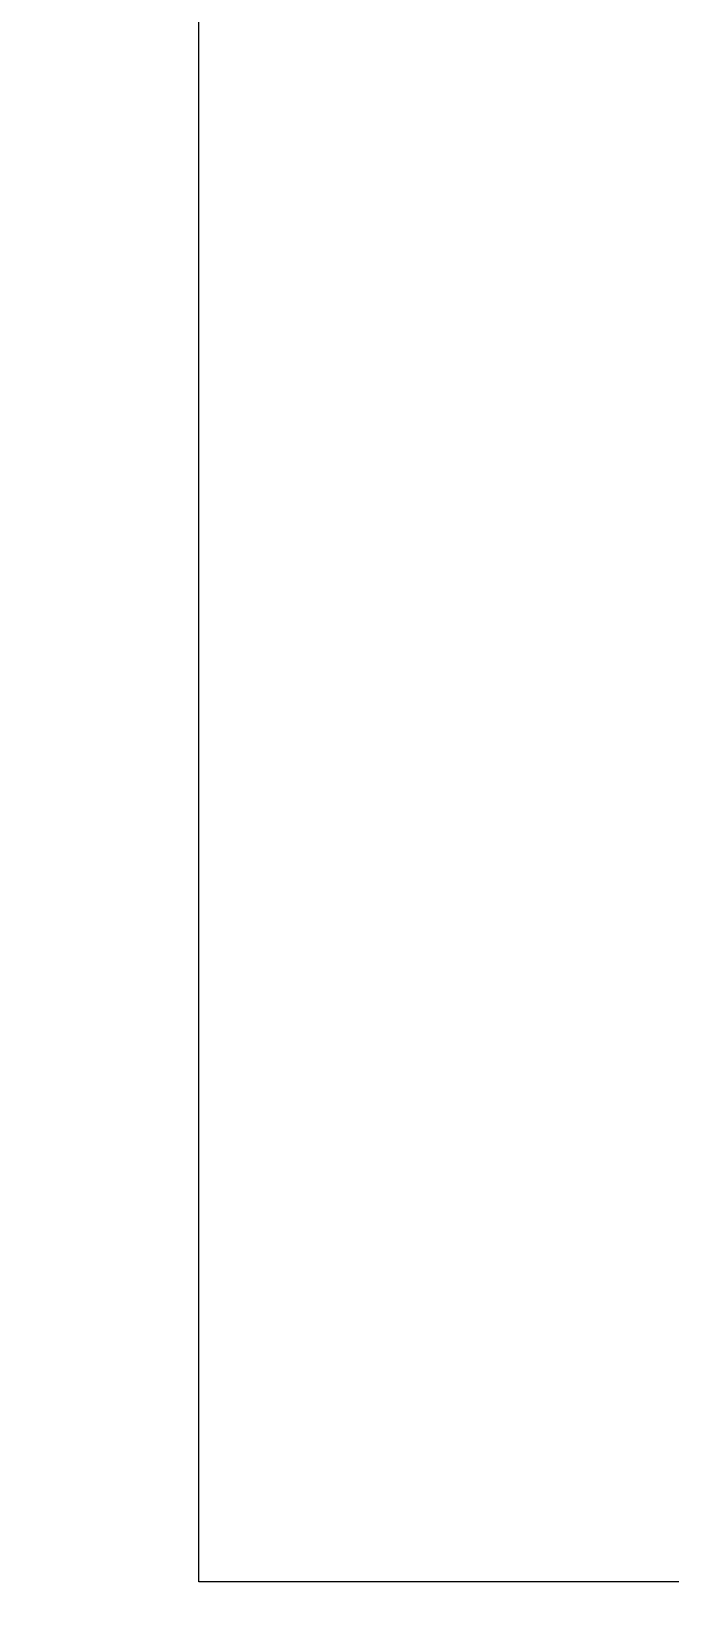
# Model space of a CAD drawing. Header units: inches. Extents: x -12418 to 242017, y -29325 to 19878.
# Drawn here: x 47291 to 47620, y -10697 to -9889 of the extents above; entities that cross this region are included whole.
import ezdxf

# ---------------------------------------------------------------- set-up
doc = ezdxf.new("R2010")
doc.units = ezdxf.units.IN
doc.header["$LTSCALE"] = 25
doc.header["$MEASUREMENT"] = 0
doc.linetypes.add('DASHDOT', pattern=[25.4, 12.7, -6.35, 0, -6.35])
doc.layers.get('0').update_dxf_attribs({"color": 8})
for name, color, linetype, lineweight in [('00-Ground Floor$0$72_EGR_BASE_TEXT', 252, 'Continuous', 5), ('00-Ground Floor$0$LOADING', 253, 'Continuous', 5), ('00-Ground Floor$0$NEW Wall', 166, 'Continuous', 5), ('E-LITE-CLNG-CNDT', 6, 'DASHDOT', 35)]:
    doc.layers.add(name, color=color, linetype=linetype, lineweight=lineweight)
doc.styles.add('00-Ground Floor$0$SIMPLEX', font='SIMPLEX.shx', dxfattribs={"height": 150})

# ---------------------------------------------------------------- blocks, each defined once
blk = doc.blocks.new('*X107')
at = {"color": 0}
for p, q in [((13, 1), (13, 1)), ((13, 1), (13, 1)), ((13, 1), (13, 1)), ((13, 1), (13, 1)), ((13, 1), (13, 1)), ((13, 1), (13, 1)), ((13, 1), (13, 1)), ((13, 1), (13, 1)), ((13, 1), (13, 1)), ((13, 1), (13, 1)), ((13, 1), (13, 1)), ((13, 1), (13, 1)), ((13, 1), (13, 1)), ((13, 1), (13, 1)), ((13, 1), (13, 1)), ((13, 1), (14, 1)), ((13, 1), (14, 1)), ((13, 1), (14, 1)), ((13, 1), (13, 1)), ((13, 1), (13, 1)), ((13, 1), (13, 1)), ((13, 1), (13, 1)), ((13, 1), (13, 1)), ((13, 1), (13, 1)), ((13, 1), (13, 1)), ((13, 1), (13, 1)), ((13, 1), (13, 1)), ((13, 1), (13, 1)), ((13, 1), (13, 1)), ((13, 1), (13, 1)), ((13, 1), (13, 1)), ((13, 1), (13, 1)), ((13, 1), (13, 1)), ((13, 1), (13, 1)), ((13, 1), (13, 1)), ((13, 1), (13, 1)), ((13, 1), (13, 1)), ((13, 1), (13, 1)), ((13, 1), (13, 1)), ((13, 1), (13, 1)), ((13, 1), (13, 1)), ((13, 1), (13, 1)), ((13, 1), (13, 1)), ((13, 1), (13, 1)), ((13, 1), (13, 1)), ((13, 1), (13, 1)), ((13, 1), (13, 1)), ((13, 1), (13, 1)), ((13, 1), (13, 1)), ((13, 1), (13, 1)), ((13, 1), (13, 1)), ((13, 1), (13, 1)), ((13, 1), (13, 1)), ((13, 1), (13, 1)), ((13, 1), (13, 1)), ((13, 1), (13, 1)), ((13, 1), (13, 1)), ((13, 1), (13, 1)), ((13, 1), (13, 1)), ((13, 1), (13, 1)), ((13, 1), (13, 1)), ((13, 1), (13, 1)), ((13, 1), (13, 1)), ((13, 1), (13, 1)), ((13, 1), (13, 1)), ((13, 1), (13, 1)), ((13, 1), (13, 1)), ((13, 1), (13, 1)), ((13, 1), (13, 1)), ((13, 1), (13, 1)), ((13, 1), (13, 1)), ((13, 1), (13, 1)), ((13, 1), (13, 1)), ((13, 1), (13, 1)), ((13, 1), (13, 1)), ((13, 1), (13, 1)), ((13, 1), (13, 1)), ((13, 1), (13, 1)), ((13, 1), (13, 1)), ((13, 1), (13, 1)), ((13, 1), (13, 1)), ((13, 1), (13, 1)), ((13, 1), (13, 1)), ((13, 1), (13, 1)), ((13, 1), (13, 1)), ((13, 1), (13, 1)), ((13, 1), (13, 1)), ((13, 1), (13, 1)), ((13, 1), (13, 1)), ((13, 1), (13, 1)), ((13, 1), (13, 1)), ((13, 1), (13, 1)), ((13, 1), (13, 1)), ((13, 1), (13, 1)), ((13, 1), (13, 1)), ((13, 1), (13, 1)), ((13, 1), (13, 1)), ((13, 1), (13, 1)), ((13, 1), (13, 1)), ((13, 1), (13, 1)), ((13, 1), (13, 1)), ((13, 1), (13, 1)), ((13, 1), (13, 1)), ((13, 1), (13, 1)), ((13, 1), (13, 1)), ((13, 1), (13, 1)), ((13, 1), (13, 1)), ((13, 1), (13, 1)), ((13, 1), (13, 1)), ((13, 1), (13, 1)), ((13, 1), (13, 1)), ((13, 1), (13, 1)), ((13, 1), (13, 1)), ((13, 1), (13, 1)), ((13, 1), (13, 1)), ((13, 1), (13, 1)), ((13, 1), (13, 1)), ((13, 1), (13, 1)), ((13, 1), (13, 1)), ((13, 1), (13, 1)), ((13, 1), (13, 1)), ((13, 1), (13, 1)), ((13, 1), (13, 1)), ((13, 1), (14, 1)), ((13, 0), (13, 0)), ((13, 0), (13, 0)), ((13, 0), (13, 0)), ((13, 0), (13, 0)), ((13, 0), (13, 0)), ((13, 0), (13, 0)), ((13, 0), (13, 0)), ((13, 0), (13, 0)), ((13, 0), (13, 0)), ((13, 0), (13, 0)), ((13, 0), (13, 0)), ((13, 0), (13, 0)), ((13, 0), (13, 0)), ((13, 0), (13, 0)), ((13, 0), (13, 0)), ((13, 0), (13, 0)), ((13, 0), (13, 0)), ((13, 0), (13, 0)), ((13, 0), (13, 0)), ((13, 0), (13, 0)), ((13, 0), (13, 0)), ((13, 0), (13, 0)), ((13, 0), (13, 0)), ((13, 0), (13, 0)), ((13, 0), (13, 0)), ((13, 0), (13, 0)), ((13, 0), (13, 0)), ((13, 0), (13, 0)), ((13, 0), (13, 0)), ((13, 0), (13, 0)), ((13, 0), (13, 0)), ((13, 0), (13, 0)), ((13, 0), (13, 0)), ((13, 0), (13, 0)), ((13, 0), (13, 0)), ((13, 0), (13, 0)), ((13, 0), (13, 0)), ((13, 0), (13, 0)), ((13, 0), (13, 0)), ((13, 0), (13, 0)), ((13, 0), (13, 0)), ((13, 0), (13, 0)), ((13, 0), (13, 0)), ((13, 0), (13, 0)), ((13, 0), (13, 0)), ((13, 0), (13, 0)), ((13, 0), (13, 0)), ((13, 0), (13, 0)), ((13, 0), (14, 0)), ((13, 0), (14, 0)), ((13, 0), (13, 0)), ((13, 0), (14, 0)), ((14, 1), (14, 1)), ((14, 1), (14, 1)), ((14, 1), (14, 1)), ((14, 1), (14, 1)), ((14, 1), (14, 1)), ((14, 1), (14, 1)), ((14, 1), (14, 1)), ((14, 1), (14, 1)), ((14, 1), (14, 1)), ((14, 1), (14, 1)), ((14, 1), (14, 1)), ((14, 1), (14, 1)), ((14, 1), (14, 1)), ((14, 1), (14, 1)), ((14, 1), (14, 1)), ((14, 1), (14, 1)), ((14, 1), (14, 1)), ((14, 1), (14, 1)), ((14, 1), (14, 1)), ((14, 1), (14, 1)), ((14, 1), (14, 1)), ((14, 1), (14, 1)), ((14, 1), (14, 1)), ((14, 1), (14, 1)), ((14, 1), (14, 1)), ((14, 1), (14, 1)), ((14, 1), (14, 1)), ((14, 1), (14, 1)), ((14, 1), (14, 1)), ((14, 1), (14, 1)), ((14, 1), (14, 1)), ((14, 1), (14, 1)), ((14, 1), (14, 1)), ((14, 1), (14, 1)), ((14, 1), (14, 1)), ((14, 1), (14, 1)), ((14, 1), (14, 1)), ((14, 1), (14, 1)), ((14, 1), (14, 1)), ((14, 1), (14, 1)), ((14, 1), (14, 1)), ((14, 1), (14, 1)), ((14, 1), (14, 1)), ((14, 1), (14, 1)), ((14, 1), (14, 1)), ((14, 1), (14, 1)), ((14, 1), (14, 1)), ((14, 1), (14, 1)), ((14, 1), (14, 1)), ((14, 1), (14, 1)), ((14, 1), (14, 1)), ((14, 1), (14, 1)), ((14, 1), (14, 1)), ((14, 1), (14, 1)), ((14, 1), (14, 1)), ((14, 1), (14, 1)), ((14, 1), (14, 1)), ((14, 1), (14, 1)), ((14, 1), (14, 1)), ((14, 1), (14, 1)), ((14, 1), (14, 1)), ((14, 1), (14, 1)), ((14, 1), (14, 1)), ((14, 1), (14, 1)), ((14, 1), (14, 1)), ((14, 1), (14, 1)), ((14, 1), (14, 1)), ((14, 1), (14, 1)), ((14, 1), (14, 1)), ((14, 1), (14, 1)), ((14, 1), (14, 1)), ((14, 1), (14, 1)), ((14, 1), (14, 1)), ((14, 1), (14, 1)), ((14, 1), (14, 1)), ((14, 1), (14, 1)), ((14, 1), (14, 1)), ((14, 1), (14, 1)), ((14, 1), (14, 1)), ((14, 1), (14, 1)), ((14, 1), (14, 1)), ((14, 1), (14, 1)), ((14, 1), (14, 1)), ((14, 1), (14, 1)), ((14, 1), (14, 1)), ((14, 1), (14, 1)), ((14, 1), (14, 1)), ((14, 1), (14, 1)), ((14, 1), (14, 1)), ((14, 1), (14, 1)), ((14, 1), (14, 1)), ((14, 1), (14, 1)), ((14, 1), (14, 1)), ((14, 1), (14, 1)), ((14, 0), (14, 0)), ((14, 0), (14, 0)), ((14, 0), (14, 0)), ((14, 0), (14, 0)), ((14, 0), (14, 0)), ((14, 0), (14, 0)), ((14, 0), (14, 0)), ((14, 0), (14, 0)), ((14, 0), (14, 0)), ((14, 0), (14, 0)), ((14, 0), (14, 0)), ((14, 0), (14, 0)), ((14, 0), (14, 0)), ((14, 0), (14, 0)), ((14, 0), (14, 0)), ((14, 0), (14, 0)), ((14, 0), (14, 0)), ((14, 0), (14, 0)), ((14, 0), (14, 0)), ((14, 0), (14, 0)), ((14, 0), (14, 0)), ((14, 0), (14, 0)), ((14, 0), (14, 0)), ((14, 0), (14, 0)), ((14, 0), (14, 0)), ((14, 0), (14, 0)), ((14, 0), (14, 0)), ((14, 0), (14, 0)), ((14, 0), (14, 0)), ((14, 0), (14, 0)), ((14, 0), (14, 0)), ((14, 0), (14, 0)), ((14, 0), (14, 0)), ((14, 0), (14, 0)), ((14, 0), (14, 0)), ((14, 0), (14, 0)), ((14, 0), (14, 0)), ((14, 0), (14, 0)), ((14, 0), (14, 0)), ((14, 0), (14, 0)), ((14, 0), (14, 0)), ((14, 0), (14, 0)), ((14, 0), (14, 0)), ((14, 0), (14, 0)), ((14, 0), (14, 0)), ((14, 0), (14, 0)), ((14, 0), (14, 0)), ((14, 0), (14, 0)), ((13, 0), (13, 0)), ((13, 0), (14, 0)), ((13, 0), (13, 0)), ((13, 0), (14, 0)), ((13, 0), (13, 0)), ((13, 0), (14, 0)), ((13, 0), (13, 0)), ((13, 0), (13, 0)), ((13, 0), (13, 0)), ((13, 0), (13, 0)), ((13, 0), (14, 0)), ((13, 0), (13, 0)), ((13, 0), (14, 0)), ((13, 0), (13, 0)), ((13, 0), (14, 0)), ((13, 0), (13, 0)), ((13, 0), (14, 0)), ((13, 0), (13, 0)), ((13, 0), (14, 0)), ((13, 0), (13, 0)), ((13, 0), (14, 0)), ((13, 0), (13, 0)), ((13, 0), (14, 0)), ((13, 0), (13, 0)), ((13, 0), (13, 0)), ((13, 0), (13, 0)), ((13, 0), (14, 0)), ((13, 0), (13, 0)), ((13, 0), (14, 0)), ((13, 0), (13, 0)), ((13, 0), (14, 0)), ((13, 0), (13, 0)), ((13, 0), (14, 0)), ((13, 0), (13, 0)), ((13, 0), (13, 0)), ((13, 0), (13, 0)), ((13, 0), (13, 0)), ((13, 0), (13, 0)), ((13, 0), (13, 0)), ((13, 0), (13, 0)), ((13, 0), (13, 0)), ((13, 0), (13, 0)), ((13, 0), (13, 0)), ((13, 0), (13, 0)), ((13, 0), (13, 0)), ((13, 0), (13, 0)), ((13, 0), (13, 0)), ((13, 0), (13, 0)), ((13, 0), (13, 0)), ((13, 0), (13, 0)), ((13, 0), (13, 0)), ((13, 0), (13, 0)), ((13, 0), (13, 0)), ((13, 0), (13, 0)), ((13, 0), (13, 0)), ((13, 0), (13, 0)), ((13, 0), (13, 0)), ((13, 0), (13, 0)), ((13, 0), (13, 0)), ((13, 0), (13, 0)), ((13, 0), (13, 0)), ((13, 0), (13, 0)), ((13, 0), (13, 0)), ((13, 0), (13, 0)), ((13, -1), (13, -1)), ((13, -1), (13, -1)), ((13, -1), (13, -1)), ((13, -1), (13, -1)), ((13, -1), (13, -1)), ((13, -1), (14, -1)), ((13, -1), (13, -1)), ((14, 0), (14, 0)), ((14, 0), (14, 0)), ((14, 0), (14, 0)), ((14, 0), (14, 0)), ((14, 0), (14, 0)), ((14, 0), (14, 0)), ((14, 0), (14, 0)), ((14, 0), (14, 0)), ((14, 0), (14, 0)), ((14, 0), (14, 0)), ((14, 0), (14, 0)), ((14, 0), (14, 0)), ((14, 0), (14, 0)), ((14, 0), (14, 0)), ((14, 0), (14, 0)), ((13, 0), (14, 0)), ((14, 0), (14, 0)), ((14, 0), (14, 0)), ((14, 0), (14, 0)), ((14, 0), (14, 0)), ((14, 0), (14, 0)), ((14, 0), (14, 0)), ((14, 0), (14, 0)), ((14, 0), (14, 0)), ((14, 0), (14, 0)), ((14, 0), (14, 0)), ((14, 0), (14, 0)), ((14, 0), (14, 0)), ((14, 0), (14, 0)), ((14, 0), (14, 0)), ((14, 0), (14, 0)), ((14, 0), (14, 0)), ((14, 0), (14, 0)), ((14, 0), (14, 0)), ((14, 0), (14, 0)), ((14, 0), (14, 0)), ((14, 0), (14, 0)), ((14, 0), (14, 0)), ((14, 0), (14, 0)), ((14, 0), (14, 0)), ((14, 0), (14, 0)), ((14, 0), (14, 0)), ((14, 0), (14, 0)), ((14, 0), (14, 0)), ((14, 0), (14, 0)), ((14, 0), (14, 0)), ((14, 0), (14, 0)), ((14, 0), (14, 0)), ((14, 0), (14, 0)), ((14, 0), (14, 0)), ((14, -1), (14, -1)), ((14, -1), (14, -1)), ((14, -1), (14, -1)), ((14, -1), (14, -1)), ((14, -1), (14, -1))]:
    blk.add_line(p, q, dxfattribs=at)
blk = doc.blocks.new('*X106')
at = {"color": 0}
for p, q in [((5, 3), (5, 3)), ((5, 3), (5, 3)), ((5, 3), (5, 3)), ((5, 3), (5, 3)), ((5, 3), (5, 3)), ((5, 3), (5, 3)), ((5, 3), (5, 3)), ((5, 3), (5, 3)), ((5, 3), (5, 3)), ((5, 3), (5, 3)), ((5, 3), (5, 3)), ((5, 3), (5, 3)), ((5, 3), (5, 3)), ((5, 3), (5, 3)), ((5, 3), (5, 3)), ((5, 3), (5, 3)), ((5, 3), (5, 3)), ((5, 3), (5, 3)), ((5, 3), (5, 3)), ((5, 3), (5, 3)), ((5, 3), (5, 3)), ((5, 3), (5, 3)), ((5, 3), (5, 3)), ((5, 3), (5, 3)), ((5, 3), (5, 3)), ((5, 3), (5, 3)), ((5, 3), (5, 3)), ((5, 3), (5, 3)), ((5, 3), (5, 3)), ((5, 3), (5, 3)), ((5, 3), (5, 3)), ((5, 3), (5, 3)), ((5, 3), (5, 3)), ((5, 3), (5, 3)), ((5, 3), (5, 3)), ((5, 3), (5, 3)), ((5, 3), (5, 3)), ((5, 3), (5, 3)), ((5, 3), (5, 3)), ((5, 3), (5, 3)), ((5, 3), (5, 3)), ((5, 3), (5, 3)), ((5, 3), (5, 3)), ((5, 3), (5, 3)), ((5, 3), (5, 3)), ((5, 3), (5, 3)), ((5, 3), (5, 3)), ((5, 3), (5, 3)), ((5, 3), (5, 3)), ((5, 3), (5, 3)), ((5, 3), (5, 3)), ((5, 3), (5, 3)), ((5, 3), (5, 3)), ((5, 3), (5, 3)), ((5, 3), (5, 3)), ((5, 3), (5, 3)), ((5, 3), (5, 3)), ((5, 3), (5, 3)), ((5, 3), (5, 3)), ((5, 3), (5, 3)), ((5, 3), (5, 3)), ((5, 3), (5, 3)), ((5, 3), (5, 3)), ((5, 3), (5, 3)), ((5, 3), (5, 3)), ((5, 3), (5, 3)), ((6, 3), (5, 3)), ((5, 3), (5, 3)), ((6, 3), (5, 3)), ((5, 3), (5, 3)), ((6, 3), (5, 3)), ((5, 3), (5, 3)), ((6, 3), (5, 3)), ((5, 3), (5, 3)), ((5, 3), (5, 3)), ((5, 3), (5, 3)), ((5, 3), (5, 3)), ((5, 3), (5, 3)), ((5, 3), (5, 3)), ((5, 3), (5, 3)), ((5, 3), (5, 3)), ((5, 3), (5, 3)), ((5, 3), (5, 3)), ((5, 3), (5, 3)), ((5, 3), (5, 3)), ((5, 3), (5, 3)), ((5, 3), (5, 3)), ((5, 3), (5, 3)), ((5, 3), (5, 3)), ((5, 3), (5, 3)), ((5, 3), (5, 3)), ((5, 3), (5, 3)), ((5, 3), (5, 3)), ((5, 3), (5, 3)), ((5, 3), (5, 3)), ((5, 3), (5, 3)), ((6, 3), (6, 3)), ((6, 3), (6, 3)), ((6, 3), (6, 3)), ((6, 3), (6, 3)), ((6, 3), (6, 3)), ((6, 3), (6, 3)), ((6, 3), (6, 3)), ((6, 3), (6, 3)), ((6, 3), (6, 3)), ((6, 3), (6, 3)), ((6, 3), (6, 3)), ((6, 3), (6, 3)), ((6, 3), (6, 3)), ((6, 3), (6, 3)), ((6, 3), (6, 3)), ((6, 3), (6, 3)), ((6, 3), (6, 3)), ((6, 3), (6, 3)), ((6, 3), (6, 3)), ((6, 3), (6, 3)), ((6, 3), (6, 3)), ((6, 3), (6, 3)), ((6, 3), (6, 3)), ((6, 3), (6, 3)), ((6, 3), (6, 3)), ((6, 3), (6, 3)), ((6, 3), (6, 3)), ((6, 3), (6, 3)), ((6, 3), (6, 3)), ((6, 3), (6, 3)), ((6, 3), (6, 3)), ((6, 3), (6, 3)), ((6, 3), (6, 3)), ((6, 3), (6, 3)), ((6, 3), (6, 3)), ((6, 3), (6, 3)), ((6, 3), (6, 3)), ((6, 3), (6, 3)), ((6, 3), (6, 3)), ((6, 3), (6, 3)), ((6, 3), (6, 3)), ((6, 3), (6, 3)), ((6, 3), (6, 3)), ((6, 3), (6, 3)), ((6, 3), (6, 3)), ((6, 3), (6, 3)), ((6, 3), (6, 3)), ((6, 3), (6, 3)), ((6, 3), (6, 3)), ((6, 3), (6, 3)), ((6, 3), (6, 3)), ((6, 3), (6, 3)), ((6, 3), (6, 3)), ((6, 3), (6, 3)), ((6, 3), (6, 3)), ((6, 3), (6, 3)), ((6, 3), (6, 3)), ((6, 3), (6, 3)), ((6, 3), (6, 3)), ((6, 3), (6, 3)), ((6, 3), (6, 3)), ((6, 3), (6, 3)), ((6, 3), (6, 3)), ((6, 3), (6, 3)), ((6, 3), (6, 3)), ((6, 3), (6, 3)), ((6, 3), (6, 3)), ((6, 3), (6, 3)), ((6, 3), (6, 3)), ((6, 3), (6, 3)), ((6, 3), (6, 3)), ((6, 3), (6, 3)), ((6, 3), (6, 3)), ((6, 3), (6, 3)), ((6, 3), (6, 3)), ((6, 3), (6, 3)), ((6, 3), (6, 3)), ((6, 3), (6, 3)), ((6, 3), (6, 3)), ((6, 3), (6, 3)), ((6, 3), (6, 3)), ((6, 3), (6, 3)), ((6, 3), (6, 3)), ((6, 3), (6, 3)), ((6, 3), (6, 3)), ((6, 3), (6, 3)), ((6, 3), (6, 3)), ((6, 3), (6, 3)), ((6, 3), (6, 3)), ((6, 3), (6, 3)), ((6, 3), (6, 3)), ((6, 3), (6, 3)), ((6, 3), (6, 3)), ((6, 3), (6, 3)), ((6, 3), (6, 3)), ((6, 3), (6, 3)), ((6, 3), (6, 3)), ((6, 3), (6, 3)), ((6, 3), (6, 3)), ((6, 3), (6, 3)), ((6, 3), (6, 3)), ((6, 3), (6, 3)), ((6, 3), (6, 3)), ((6, 3), (6, 3)), ((6, 3), (6, 3)), ((6, 3), (6, 3)), ((6, 3), (6, 3)), ((6, 3), (6, 3)), ((6, 3), (6, 3)), ((6, 3), (6, 3)), ((6, 3), (6, 3)), ((6, 3), (6, 3)), ((6, 3), (6, 3)), ((6, 3), (6, 3)), ((6, 3), (6, 3)), ((6, 3), (6, 3)), ((6, 3), (6, 3)), ((6, 3), (6, 3)), ((6, 3), (6, 3)), ((6, 3), (6, 3)), ((6, 3), (6, 3)), ((6, 3), (6, 3)), ((6, 3), (6, 3)), ((6, 3), (6, 3)), ((6, 3), (6, 3)), ((6, 3), (6, 3)), ((6, 3), (6, 3)), ((6, 3), (6, 3)), ((6, 3), (6, 3)), ((6, 3), (6, 3)), ((6, 3), (6, 3)), ((6, 3), (6, 3)), ((6, 3), (6, 3)), ((6, 3), (6, 3)), ((6, 3), (6, 3)), ((6, 3), (6, 3)), ((6, 3), (6, 3)), ((6, 3), (6, 3)), ((6, 3), (6, 3)), ((6, 3), (6, 3)), ((6, 3), (6, 3)), ((6, 3), (6, 3)), ((6, 3), (6, 3)), ((6, 3), (6, 3)), ((6, 3), (6, 3)), ((6, 3), (6, 3)), ((6, 3), (6, 3)), ((6, 3), (6, 3)), ((6, 3), (6, 3)), ((6, 3), (6, 3)), ((6, 3), (6, 3)), ((6, 3), (6, 3)), ((6, 3), (6, 3)), ((6, 3), (6, 3)), ((6, 3), (6, 3)), ((6, 3), (6, 3)), ((6, 3), (6, 3)), ((6, 3), (6, 3)), ((6, 3), (6, 3)), ((6, 3), (6, 3)), ((6, 3), (6, 3)), ((6, 3), (6, 3)), ((6, 3), (6, 3)), ((6, 3), (6, 3)), ((6, 3), (6, 3)), ((6, 3), (6, 3)), ((6, 3), (6, 3)), ((6, 3), (6, 3)), ((6, 3), (6, 3)), ((6, 3), (6, 3)), ((6, 3), (6, 3)), ((6, 3), (6, 3)), ((6, 3), (6, 3)), ((6, 3), (6, 3)), ((6, 3), (6, 3)), ((6, 3), (6, 3)), ((6, 3), (6, 3)), ((6, 3), (6, 3)), ((6, 3), (6, 3)), ((6, 3), (6, 3)), ((6, 3), (6, 3)), ((6, 3), (6, 3)), ((6, 3), (6, 3)), ((6, 3), (6, 3)), ((6, 3), (6, 3)), ((6, 3), (6, 3)), ((6, 3), (6, 3)), ((6, 3), (6, 3)), ((6, 3), (6, 3)), ((6, 3), (6, 3)), ((6, 3), (6, 3)), ((6, 3), (6, 3)), ((6, 3), (6, 3)), ((6, 3), (6, 3)), ((6, 3), (6, 3)), ((6, 3), (6, 3)), ((6, 3), (6, 3)), ((6, 3), (6, 3)), ((6, 3), (6, 3)), ((6, 3), (6, 3)), ((6, 3), (6, 3)), ((6, 3), (6, 3)), ((6, 3), (6, 3)), ((6, 3), (6, 3)), ((6, 3), (5, 3)), ((6, 3), (5, 3)), ((6, 3), (5, 3)), ((6, 3), (5, 3)), ((6, 3), (5, 3)), ((6, 3), (6, 3)), ((6, 3), (6, 3)), ((6, 3), (6, 3)), ((6, 3), (6, 3)), ((6, 3), (6, 3)), ((6, 3), (6, 3)), ((6, 3), (6, 3)), ((6, 3), (6, 3)), ((6, 3), (6, 3)), ((6, 3), (6, 3)), ((6, 3), (6, 3)), ((6, 3), (6, 3)), ((6, 3), (6, 3)), ((6, 3), (6, 3)), ((6, 3), (6, 3)), ((6, 3), (6, 3)), ((6, 3), (6, 3)), ((6, 3), (6, 3)), ((6, 3), (6, 3)), ((6, 3), (6, 3)), ((6, 3), (6, 3)), ((6, 3), (6, 3)), ((6, 3), (6, 3)), ((6, 3), (6, 3)), ((6, 3), (6, 3)), ((6, 3), (6, 3)), ((6, 3), (6, 3)), ((6, 3), (6, 3)), ((6, 3), (6, 3)), ((6, 3), (6, 3)), ((6, 3), (6, 3)), ((6, 3), (6, 3)), ((6, 3), (6, 3)), ((6, 3), (6, 3)), ((6, 3), (6, 3)), ((6, 3), (6, 3)), ((6, 3), (6, 3)), ((6, 3), (6, 3)), ((6, 3), (6, 3)), ((6, 3), (6, 3)), ((6, 3), (6, 3)), ((6, 3), (6, 3)), ((6, 3), (6, 3)), ((6, 3), (6, 3)), ((6, 3), (6, 3)), ((6, 3), (6, 3)), ((6, 3), (6, 3)), ((6, 3), (6, 3)), ((6, 3), (6, 3)), ((6, 3), (6, 3)), ((6, 3), (6, 3)), ((6, 3), (6, 3)), ((6, 3), (6, 3)), ((6, 3), (6, 3)), ((6, 3), (6, 3)), ((6, 3), (6, 3)), ((6, 3), (6, 3)), ((6, 3), (6, 3)), ((6, 3), (6, 3)), ((6, 3), (6, 3)), ((6, 3), (6, 3)), ((6, 3), (6, 3)), ((6, 3), (6, 3)), ((6, 3), (6, 3)), ((6, 3), (6, 3)), ((6, 3), (6, 3)), ((6, 3), (6, 3)), ((6, 3), (6, 3)), ((6, 3), (6, 3)), ((6, 3), (6, 3)), ((6, 3), (6, 3)), ((6, 3), (6, 3)), ((6, 3), (6, 3)), ((6, 3), (6, 3)), ((6, 3), (6, 3)), ((6, 3), (6, 3)), ((6, 3), (6, 3)), ((6, 3), (6, 3)), ((6, 3), (6, 3)), ((6, 3), (6, 3)), ((6, 3), (6, 3)), ((6, 3), (6, 3)), ((6, 3), (6, 3)), ((6, 3), (6, 3)), ((6, 3), (6, 3)), ((6, 3), (6, 3)), ((6, 3), (6, 3)), ((6, 3), (6, 3)), ((6, 3), (6, 3)), ((6, 3), (6, 3)), ((6, 3), (6, 3)), ((6, 3), (6, 3)), ((6, 3), (6, 3)), ((6, 3), (6, 3)), ((6, 3), (6, 3)), ((6, 3), (6, 3)), ((6, 3), (6, 3)), ((6, 3), (6, 3)), ((6, 3), (6, 3)), ((6, 3), (6, 3)), ((6, 3), (6, 3)), ((6, 3), (6, 3)), ((6, 3), (6, 3)), ((6, 3), (6, 3)), ((6, 3), (6, 3)), ((6, 3), (6, 3)), ((6, 3), (6, 3)), ((6, 3), (6, 3)), ((6, 3), (6, 3)), ((6, 3), (6, 3)), ((6, 3), (6, 3)), ((6, 3), (6, 3)), ((6, 3), (6, 3)), ((6, 3), (6, 3)), ((6, 3), (6, 3)), ((6, 3), (6, 3)), ((6, 3), (6, 3)), ((6, 3), (6, 3)), ((6, 3), (6, 3)), ((6, 3), (6, 3)), ((6, 3), (6, 3)), ((6, 3), (6, 3)), ((6, 3), (6, 3)), ((6, 3), (6, 3)), ((6, 3), (6, 3)), ((6, 3), (6, 3)), ((6, 3), (6, 3)), ((6, 3), (6, 3)), ((6, 3), (6, 3)), ((6, 3), (6, 3)), ((6, 3), (6, 3)), ((6, 3), (6, 3)), ((6, 3), (6, 3)), ((6, 3), (6, 3)), ((6, 3), (6, 3)), ((6, 3), (6, 3)), ((6, 3), (6, 3)), ((6, 3), (6, 3)), ((6, 3), (6, 3)), ((6, 3), (6, 3)), ((6, 3), (6, 3)), ((6, 3), (6, 3)), ((6, 3), (6, 3)), ((6, 3), (6, 3)), ((6, 3), (6, 3)), ((6, 3), (6, 3)), ((6, 3), (6, 3)), ((6, 3), (6, 3)), ((6, 3), (6, 3)), ((6, 3), (6, 3)), ((6, 3), (6, 3)), ((6, 3), (6, 3)), ((6, 3), (6, 3)), ((6, 3), (6, 3)), ((6, 3), (6, 3)), ((6, 3), (6, 3)), ((6, 3), (6, 3)), ((6, 3), (6, 3)), ((6, 3), (6, 3)), ((6, 3), (6, 3)), ((6, 3), (6, 3)), ((6, 3), (6, 3)), ((6, 3), (6, 3)), ((6, 3), (6, 3)), ((6, 3), (6, 3)), ((6, 3), (6, 3)), ((6, 3), (6, 3)), ((6, 3), (6, 3)), ((6, 3), (6, 3)), ((6, 3), (6, 3)), ((6, 3), (6, 3)), ((6, 3), (6, 3)), ((6, 3), (6, 3)), ((6, 3), (6, 3)), ((6, 3), (6, 3)), ((6, 3), (6, 3)), ((6, 3), (6, 3)), ((6, 3), (6, 3)), ((6, 3), (6, 3)), ((6, 3), (6, 3)), ((6, 3), (6, 3)), ((6, 3), (6, 3)), ((6, 3), (6, 3)), ((6, 3), (6, 3)), ((6, 3), (6, 3)), ((6, 3), (6, 3)), ((6, 3), (6, 3)), ((6, 3), (6, 3)), ((6, 3), (6, 3)), ((6, 3), (6, 3)), ((6, 3), (6, 3)), ((6, 3), (6, 3)), ((6, 3), (6, 3)), ((6, 3), (6, 3)), ((6, 3), (6, 3)), ((6, 3), (6, 3)), ((6, 3), (6, 3)), ((6, 3), (6, 3)), ((6, 3), (6, 3)), ((6, 3), (6, 3)), ((6, 3), (6, 3)), ((6, 3), (6, 3)), ((6, 3), (6, 3)), ((6, 3), (6, 3)), ((6, 3), (6, 3)), ((6, 3), (6, 3)), ((6, 3), (6, 3)), ((6, 3), (6, 3)), ((6, 3), (6, 3)), ((6, 3), (6, 3)), ((6, 3), (6, 3)), ((6, 3), (6, 3)), ((6, 3), (6, 3)), ((6, 3), (6, 3)), ((6, 3), (6, 3)), ((6, 3), (6, 3)), ((6, 3), (6, 3)), ((6, 3), (6, 3)), ((6, 3), (6, 3)), ((6, 3), (6, 3)), ((6, 3), (6, 3)), ((6, 3), (6, 3)), ((6, 3), (6, 3)), ((6, 3), (6, 3)), ((6, 3), (6, 3)), ((6, 3), (6, 3)), ((6, 3), (6, 3)), ((6, 3), (6, 3)), ((6, 3), (6, 3)), ((6, 3), (6, 3)), ((6, 3), (6, 3)), ((6, 3), (6, 3)), ((6, 3), (6, 3)), ((6, 3), (6, 3)), ((6, 3), (6, 3)), ((6, 3), (6, 3)), ((6, 3), (6, 3)), ((6, 3), (6, 3)), ((6, 3), (6, 3)), ((6, 3), (6, 3)), ((6, 3), (6, 3)), ((6, 3), (6, 3)), ((6, 3), (6, 3)), ((6, 3), (6, 3)), ((6, 3), (6, 3)), ((6, 3), (6, 3)), ((6, 3), (6, 3)), ((6, 3), (6, 3)), ((6, 3), (6, 3)), ((6, 3), (6, 3)), ((6, 3), (6, 3)), ((6, 3), (6, 3)), ((6, 3), (6, 3)), ((6, 3), (6, 3)), ((6, 3), (6, 3)), ((6, 3), (6, 3)), ((6, 3), (6, 3)), ((6, 3), (6, 3)), ((6, 3), (6, 3)), ((6, 3), (6, 3)), ((6, 3), (6, 3)), ((6, 3), (6, 3)), ((6, 3), (6, 3)), ((6, 3), (6, 3)), ((6, 3), (6, 3)), ((6, 3), (6, 3)), ((6, 3), (6, 3)), ((6, 3), (6, 3)), ((6, 3), (6, 3)), ((6, 3), (6, 3)), ((6, 3), (6, 3)), ((6, 3), (6, 3)), ((6, 3), (6, 3)), ((6, 3), (6, 3)), ((6, 3), (6, 3)), ((6, 3), (6, 3)), ((6, 3), (6, 3)), ((6, 3), (6, 3)), ((6, 3), (6, 3)), ((6, 3), (6, 3)), ((6, 3), (6, 3)), ((6, 3), (6, 3)), ((6, 3), (6, 3)), ((6, 3), (6, 3)), ((6, 3), (6, 3)), ((6, 3), (6, 3)), ((6, 3), (6, 3)), ((6, 3), (6, 3)), ((6, 3), (6, 3)), ((6, 3), (6, 3)), ((6, 3), (6, 3)), ((6, 3), (6, 3)), ((6, 3), (6, 3)), ((6, 3), (6, 3)), ((6, 3), (6, 3)), ((6, 3), (6, 3)), ((6, 3), (6, 3)), ((6, 3), (6, 3)), ((6, 3), (6, 3)), ((6, 3), (6, 3)), ((6, 3), (6, 3)), ((6, 3), (6, 3)), ((6, 3), (6, 3)), ((6, 3), (6, 3)), ((6, 3), (6, 3)), ((6, 3), (6, 3)), ((6, 3), (6, 3)), ((6, 3), (6, 3)), ((6, 3), (6, 3)), ((6, 3), (6, 3)), ((6, 3), (6, 3)), ((6, 3), (6, 3)), ((6, 3), (6, 3)), ((6, 3), (6, 3)), ((6, 3), (6, 3)), ((6, 3), (6, 3)), ((6, 3), (6, 3))]:
    blk.add_line(p, q, dxfattribs=at)
blk = doc.blocks.new('00-Ground Floor$0$GF21043-P')
at = {"color": 0}
for p, q in [((0.8, 0.75), (-0.8, 0.75)), ((0.8, 0), (0.8, 0.75))]:
    blk.add_line(p, q, dxfattribs=at)
for points in [[(0.8, 0.75), (0.8, 0.75), (0.8, 0.75), (0.8, 0.75), (0.8, 0.75), (0.8, 0.75), (0.8, 0.75), (0.8, 0.75), (0.8, 0.75), (0.8, 0.75), (0.8, 0.75), (0.8, 0.75), (0.8, 0.75), (0.8, 0.75), (0.8, 0.75), (0.8, 0.75), (0.8, 0.75), (0.8, 0.75), (0.8, 0.75), (0.8, 0.75), (0.8, 0.75), (0.8, 0.75), (0.8, 0.75), (0.8, 0.75), (0.8, 0.75), (0.8, 0.75), (0.8, 0.75), (0.8, 0.75), (0.8, 0.75), (0.8, 0.75), (0.8, 0.75), (0.8, 0.75), (0.8, 0.75), (0.8, 0.75), (0.8, 0.75), (0.8, 0.75), (0.8, 0.75), (0.8, 0.75), (0.8, 0.75), (0.8, 0.75), (0.8, 0.75), (0.8, 0.75), (0.8, 0.75), (0.8, 0.75), (0.8, 0.75), (0.8, 0.75), (0.8, 0.75), (0.8, 0.75), (0.8, 0.75), (0.8, 0.75), (0.8, 0.75), (0.8, 0.75), (0.8, 0.75), (0.8, 0.75), (0.8, 0.75), (0.8, 0.75), (0.8, 0.75), (0.8, 0.75), (0.8, 0.75), (0.8, 0.75), (0.8, 0.75), (0.8, 0.75), (0.8, 0.75), (0.8, 0.75), (0.8, 0.75), (0.8, 0.75), (0.8, 0.75), (0.8, 0.75), (0.8, 0.75), (0.8, 0.75), (0.8, 0.75), (0.8, 0.75), (0.8, 0.75), (0.8, 0.75), (0.8, 0.75), (0.8, 0.75), (0.8, 0.75), (0.8, 0.75), (0.8, 0.75), (0.8, 0.75), (0.8, 0.75), (0.8, 0.75), (0.8, 0.75), (0.8, 0.75), (0.8, 0.75), (0.8, 0.75), (0.8, 0.75), (0.8, 0.75), (0.8, 0.75), (0.8, 0.75), (0.8, 0.75), (0.8, 0.75), (0.8, 0.75), (0.8, 0.75), (0.8, 0.75), (0.8, 0.75), (0.8, 0.75), (0.8, 0.75), (0.8, 0.75), (0.8, 0.75), (0.8, 0.75), (0.8, 0.75), (0.8, 0.75), (0.8, 0.75), (0.8, 0.75), (0.8, 0.75), (0.8, 0.75), (0.8, 0.75), (0.8, 0.75), (0.8, 0.75), (0.8, 0.75), (0.8, 0.75), (0.8, 0.75), (0.8, 0.75), (0.8, 0.75), (0.8, 0.75), (0.8, 0.75), (0.8, 0.75), (0.8, 0.75), (0.8, 0.75), (0.8, 0.75), (0.8, 0.75), (0.8, 0.75), (0.8, 0.75), (0.8, 0.75), (0.8, 0.75), (0.8, 0.75), (0.8, 0.75), (0.8, 0.75), (0.8, 0.75), (0.8, 0.75), (0.8, 0.75), (0.8, 0.75), (0.8, 0.75), (0.8, 0.75), (0.8, 0.75), (0.8, 0.75), (0.8, 0.75), (0.8, 0.75), (0.8, 0.75), (0.8, 0.75), (0.8, 0.75), (0.8, 0.75), (0.8, 0.75), (0.8, 0.75), (0.8, 0.75), (0.8, 0.75), (0.8, 0.75), (0.8, 0.75), (0.8, 0.75), (0.8, 0.75), (0.8, 0.75), (0.8, 0.75), (0.8, 0.75), (0.8, 0.75), (0.8, 0.75), (0.8, 0.75), (0.8, 0.75), (0.8, 0.75), (0.8, 0.75), (0.8, 0.75), (0.8, 0.75), (0.8, 0.75), (0.8, 0.75), (0.8, 0.75), (0.8, 0.75), (0.8, 0.75), (0.8, 0.75), (0.8, 0.75), (0.8, 0.75), (0.8, 0.75), (0.8, 0.75), (0.8, 0.75), (0.8, 0.75), (0.8, 0.75), (0.8, 0.75), (0.8, 0.75), (0.8, 0.75), (0.8, 0.75), (0.8, 0.75), (0.8, 0.75), (0.8, 0.75), (0.8, 0.75), (0.8, 0.75), (0.8, 0.75), (0.8, 0.75), (0.8, 0.75), (0.8, 0.75), (0.8, 0.75), (0.8, 0.75), (0.8, 0.75), (0.8, 0.75), (0.8, 0.75), (0.8, 0.75), (0.8, 0.75), (0.8, 0.75), (0.8, 0.75), (0.8, 0.75), (0.8, 0.75), (0.8, 0.75), (0.8, 0.75), (0.8, 0.75), (0.8, 0.75), (0.8, 0.75), (0.8, 0.75), (0.8, 0.75), (0.8, 0.75), (0.8, 0.75), (0.8, 0.75), (0.8, 0.75), (0.8, 0.75), (0.8, 0.75), (0.8, 0.75), (0.8, 0.75), (0.8, 0.75), (0.8, 0.75), (0.8, 0.75), (0.8, 0.75), (0.8, 0.75), (0.8, 0.75), (0.8, 0.75), (0.8, 0.75), (0.8, 0.75), (0.8, 0.75), (0.8, 0.75), (0.8, 0.75), (0.8, 0.75), (0.8, 0.75), (0.8, 0.75), (0.8, 0.75), (0.8, 0.75), (0.8, 0.75), (0.8, 0.75), (0.8, 0.75), (0.8, 0.75), (0.8, 0.75), (0.8, 0.75), (0.8, 0.75), (0.8, 0.75), (0.8, 0.75), (0.8, 0.75), (0.8, 0.75), (0.8, 0.75), (0.8, 0.75), (0.8, 0.75), (0.8, 0.75), (0.8, 0.75), (0.8, 0.75), (0.8, 0.75), (0.8, 0.75), (0.8, 0.75), (0.8, 0.75), (0.8, 0.75), (0.8, 0.75), (0.8, 0.75), (0.8, 0.75), (0.8, 0.75), (0.8, 0.75), (0.8, 0.75), (0.8, 0.75), (0.8, 0.75), (0.8, 0.75), (0.8, 0.75), (0.8, 0.75), (0.8, 0.75), (0.8, 0.75), (0.8, 0.75), (0.8, 0.75), (0.8, 0.75), (0.8, 0.75), (0.8, 0.75), (0.8, 0.75), (0.8, 0.75), (0.8, 0.75), (0.8, 0.75), (0.8, 0.75), (0.8, 0.75)], [(0.8, 0.75), (0.8, 0.75), (0.8, 0.75), (0.8, 0.75), (0.8, 0.75), (0.8, 0.75), (0.8, 0.75), (0.8, 0.75), (0.8, 0.75), (0.8, 0.75), (0.8, 0.75), (0.8, 0.75), (0.8, 0.75), (0.8, 0.75), (0.8, 0.75), (0.8, 0.75), (0.8, 0.75), (0.8, 0.75), (0.8, 0.75), (0.8, 0.75), (0.8, 0.75), (0.8, 0.75), (0.8, 0.75), (0.8, 0.75), (0.8, 0.75), (0.8, 0.75), (0.8, 0.75), (0.8, 0.75), (0.8, 0.75), (0.8, 0.75), (0.8, 0.75), (0.8, 0.75), (0.8, 0.75), (0.8, 0.75), (0.8, 0.75), (0.8, 0.75), (0.8, 0.75), (0.8, 0.75), (0.8, 0.75), (0.8, 0.75), (0.8, 0.75), (0.8, 0.75), (0.8, 0.75), (0.8, 0.75), (0.8, 0.75), (0.8, 0.75), (0.8, 0.75), (0.8, 0.75), (0.8, 0.75), (0.8, 0.75), (0.8, 0.75), (0.8, 0.75), (0.8, 0.75), (0.8, 0.75), (0.8, 0.75), (0.8, 0.75), (0.8, 0.75), (0.8, 0.75), (0.8, 0.75), (0.8, 0.75), (0.8, 0.75), (0.8, 0.75), (0.8, 0.75), (0.8, 0.75), (0.8, 0.75), (0.8, 0.75), (0.8, 0.75), (0.8, 0.75), (0.8, 0.75), (0.8, 0.75), (0.8, 0.75), (0.8, 0.75), (0.8, 0.75), (0.8, 0.75), (0.8, 0.75), (0.8, 0.75), (0.8, 0.75), (0.8, 0.75), (0.8, 0.75), (0.8, 0.75), (0.8, 0.75), (0.8, 0.75), (0.8, 0.75), (0.8, 0.75), (0.8, 0.75), (0.8, 0.75), (0.8, 0.75), (0.8, 0.75), (0.8, 0.75), (0.8, 0.75), (0.8, 0.75), (0.8, 0.75), (0.8, 0.75), (0.8, 0.75), (0.8, 0.75), (0.8, 0.75), (0.8, 0.75), (0.8, 0.75), (0.8, 0.75), (0.8, 0.75), (0.8, 0.75), (0.8, 0.75), (0.8, 0.75), (0.8, 0.75), (0.8, 0.75), (0.8, 0.75), (0.8, 0.75), (0.8, 0.75), (0.8, 0.75), (0.8, 0.75), (0.8, 0.75), (0.8, 0.75), (0.8, 0.75), (0.8, 0.75), (0.8, 0.75), (0.8, 0.75), (0.8, 0.75), (0.8, 0.75), (0.8, 0.75), (0.8, 0.75), (0.8, 0.75), (0.8, 0.75), (0.8, 0.75), (0.8, 0.75), (0.8, 0.75), (0.8, 0.75), (0.8, 0.75), (0.8, 0.75), (0.8, 0.75), (0.8, 0.75), (0.8, 0.75), (0.8, 0.75), (0.8, 0.75), (0.8, 0.75), (0.8, 0.75), (0.8, 0.75), (0.8, 0.75), (0.8, 0.75), (0.8, 0.75), (0.8, 0.75), (0.8, 0.75), (0.8, 0.75), (0.8, 0.75), (0.8, 0.75), (0.8, 0.75), (0.8, 0.75), (0.8, 0.75), (0.8, 0.75), (0.8, 0.75), (0.8, 0.75), (0.8, 0.75), (0.8, 0.75), (0.8, 0.75), (0.8, 0.75), (0.8, 0.75), (0.8, 0.75), (0.8, 0.75), (0.8, 0.75), (0.8, 0.75), (0.8, 0.75), (0.8, 0.75), (0.8, 0.75), (0.8, 0.75), (0.8, 0.75), (0.8, 0.75), (0.8, 0.75), (0.8, 0.75), (0.8, 0.75), (0.8, 0.75), (0.8, 0.75), (0.8, 0.75), (0.8, 0.75), (0.8, 0.75), (0.8, 0.75), (0.8, 0.75), (0.8, 0.75), (0.8, 0.75), (0.8, 0.75), (0.8, 0.75), (0.8, 0.75), (0.8, 0.75), (0.8, 0.75), (0.8, 0.75), (0.8, 0.75), (0.8, 0.75), (0.8, 0.75), (0.8, 0.75), (0.8, 0.75), (0.8, 0.75), (0.8, 0.75), (0.8, 0.75), (0.8, 0.75), (0.8, 0.75), (0.8, 0.75), (0.8, 0.75), (0.8, 0.75), (0.8, 0.75), (0.8, 0.75), (0.8, 0.75), (0.8, 0.75), (0.8, 0.75), (0.8, 0.75), (0.8, 0.75), (0.8, 0.75), (0.8, 0.75), (0.8, 0.75), (0.8, 0.75), (0.8, 0.75), (0.8, 0.75), (0.8, 0.75), (0.8, 0.75), (0.8, 0.75), (0.8, 0.75), (0.8, 0.75), (0.8, 0.75), (0.8, 0.75), (0.8, 0.75), (0.8, 0.75), (0.8, 0.75)], [(0.8, 0.75), (0.8, 0.75), (0.8, 0.75), (0.8, 0.75), (0.8, 0.75), (0.8, 0.75), (0.8, 0.75), (0.8, 0.75), (0.8, 0.75), (0.8, 0.75), (0.8, 0.75), (0.8, 0.75), (0.8, 0.75), (0.8, 0.75), (0.8, 0.75), (0.8, 0.75), (0.8, 0.75), (0.8, 0.75), (0.8, 0.75), (0.8, 0.75), (0.8, 0.75), (0.8, 0.75), (0.8, 0.75), (0.8, 0.75), (0.8, 0.75), (0.8, 0.75), (0.8, 0.75), (0.8, 0.75), (0.8, 0.75), (0.8, 0.75), (0.8, 0.75), (0.8, 0.75), (0.8, 0.75), (0.8, 0.75), (0.8, 0.75), (0.8, 0.75), (0.8, 0.75), (0.8, 0.75), (0.8, 0.75), (0.8, 0.75), (0.8, 0.75), (0.8, 0.75), (0.8, 0.75), (0.8, 0.75), (0.8, 0.75), (0.8, 0.75), (0.8, 0.75), (0.8, 0.75), (0.8, 0.75), (0.8, 0.75), (0.8, 0.75), (0.8, 0.75), (0.8, 0.75), (0.8, 0.75), (0.8, 0.75), (0.8, 0.75), (0.8, 0.75), (0.8, 0.75), (0.8, 0.75), (0.8, 0.75), (0.8, 0.75), (0.8, 0.75), (0.8, 0.75), (0.8, 0.75), (0.8, 0.75), (0.8, 0.75), (0.8, 0.75), (0.8, 0.75), (0.8, 0.75), (0.8, 0.75), (0.8, 0.75), (0.8, 0.75), (0.8, 0.75), (0.8, 0.75), (0.8, 0.75), (0.8, 0.75), (0.8, 0.75), (0.8, 0.75), (0.8, 0.75), (0.8, 0.75), (0.8, 0.75), (0.8, 0.75), (0.8, 0.75), (0.8, 0.75), (0.8, 0.75), (0.8, 0.75), (0.8, 0.75), (0.8, 0.75), (0.8, 0.75), (0.8, 0.75), (0.8, 0.75), (0.8, 0.75), (0.8, 0.75), (0.8, 0.75), (0.8, 0.75), (0.8, 0.75), (0.8, 0.75), (0.8, 0.75), (0.8, 0.75), (0.8, 0.75), (0.8, 0.75), (0.8, 0.75), (0.8, 0.75), (0.8, 0.75), (0.8, 0.75), (0.8, 0.75), (0.8, 0.75), (0.8, 0.75), (0.8, 0.75), (0.8, 0.75), (0.8, 0.75), (0.8, 0.75), (0.8, 0.75), (0.8, 0.75), (0.8, 0.75), (0.8, 0.75), (0.8, 0.75), (0.8, 0.75), (0.8, 0.75), (0.8, 0.75), (0.8, 0.75), (0.8, 0.75), (0.8, 0.75), (0.8, 0.75), (0.8, 0.75), (0.8, 0.75), (0.8, 0.75), (0.8, 0.75), (0.8, 0.75), (0.8, 0.75), (0.8, 0.75), (0.8, 0.75), (0.8, 0.75), (0.8, 0.75), (0.8, 0.75), (0.8, 0.75), (0.8, 0.75), (0.8, 0.75), (0.8, 0.75), (0.8, 0.75), (0.8, 0.75), (0.8, 0.75), (0.8, 0.75), (0.8, 0.75), (0.8, 0.75), (0.8, 0.75), (0.8, 0.75), (0.8, 0.75), (0.8, 0.75), (0.8, 0.75), (0.8, 0.75), (0.8, 0.75), (0.8, 0.75), (0.8, 0.75), (0.8, 0.75), (0.8, 0.75), (0.8, 0.75), (0.8, 0.75), (0.8, 0.75), (0.8, 0.75), (0.8, 0.75), (0.8, 0.75), (0.8, 0.75), (0.8, 0.75), (0.8, 0.75), (0.8, 0.75), (0.8, 0.75), (0.8, 0.75), (0.8, 0.75), (0.8, 0.75), (0.8, 0.75), (0.8, 0.75), (0.8, 0.75), (0.8, 0.75), (0.8, 0.75), (0.8, 0.75), (0.8, 0.75), (0.8, 0.75), (0.8, 0.75), (0.8, 0.75), (0.8, 0.75), (0.8, 0.75), (0.8, 0.75), (0.8, 0.75), (0.8, 0.75), (0.8, 0.75), (0.8, 0.75), (0.8, 0.75), (0.8, 0.75), (0.8, 0.75), (0.8, 0.75), (0.8, 0.75), (0.8, 0.75), (0.8, 0.75), (0.8, 0.75), (0.8, 0.75), (0.8, 0.75), (0.8, 0.75), (0.8, 0.75), (0.8, 0.75), (0.8, 0.75), (0.8, 0.75), (0.8, 0.75), (0.8, 0.75), (0.8, 0.75), (0.8, 0.75), (0.8, 0.75), (0.8, 0.75), (0.8, 0.75), (0.8, 0.75), (0.8, 0.75), (0.8, 0.75), (0.8, 0.75), (0.8, 0.75)]]:
    blk.add_lwpolyline(points, close=True, dxfattribs=at)
at = {"layer": '00-Ground Floor$0$NEW Wall', "color": 0, "linetype": 'Continuous'}
for points in [[(0.8, 0.75), (0.8, 0.75), (0.8, 0.75), (0.8, 0.75), (0.8, 0.75), (0.8, 0.75), (0.8, 0.75), (0.8, 0.75), (0.8, 0.75), (0.8, 0.75)], [(0.8, 0.75), (0.8, 0.75), (0.8, 0.75), (0.8, 0.75), (0.8, 0.75), (0.8, 0.75), (0.8, 0.75), (0.8, 0.75), (0.8, 0.75)], [(0.8, 0.75), (0.8, 0.75), (0.8, 0.75), (0.8, 0.75), (0.8, 0.75), (0.8, 0.75), (0.8, 0.75), (0.8, 0.75), (0.8, 0.75), (0.8, 0.75), (0.8, 0.75), (0.8, 0.75), (0.8, 0.75), (0.8, 0.75), (0.8, 0.75), (0.8, 0.75), (0.8, 0.75), (0.8, 0.75)], [(0.8, 0.75), (0.8, 0.75), (0.8, 0.75), (0.8, 0.75), (0.8, 0.75), (0.8, 0.75), (0.8, 0.75)], [(0.8, 0.75), (0.8, 0.75), (0.8, 0.75), (0.8, 0.75), (0.8, 0.75), (0.8, 0.75), (0.8, 0.75), (0.8, 0.75), (0.8, 0.75), (0.8, 0.75), (0.8, 0.75), (0.8, 0.75), (0.8, 0.75), (0.8, 0.75), (0.8, 0.75)], [(0.8, 0.75), (0.8, 0.75), (0.8, 0.75), (0.8, 0.75), (0.8, 0.75), (0.8, 0.75), (0.8, 0.75), (0.8, 0.75), (0.8, 0.75), (0.8, 0.75)], [(0.8, 0.75), (0.8, 0.75), (0.8, 0.75), (0.8, 0.75), (0.8, 0.75), (0.8, 0.75), (0.8, 0.75), (0.8, 0.75), (0.8, 0.75), (0.8, 0.75), (0.8, 0.75), (0.8, 0.75)], [(0.8, 0.75), (0.8, 0.75), (0.8, 0.75), (0.8, 0.75), (0.8, 0.75), (0.8, 0.75), (0.8, 0.75), (0.8, 0.75), (0.8, 0.75), (0.8, 0.75)], [(0.8, 0.75), (0.8, 0.75), (0.8, 0.75), (0.8, 0.75), (0.8, 0.75), (0.8, 0.75), (0.8, 0.75), (0.8, 0.75), (0.8, 0.75), (0.8, 0.75)], [(0.8, 0.75), (0.8, 0.75), (0.8, 0.75), (0.8, 0.75), (0.8, 0.75), (0.8, 0.75), (0.8, 0.75), (0.8, 0.75)], [(0.8, 0.75), (0.8, 0.75), (0.8, 0.75), (0.8, 0.75), (0.8, 0.75), (0.8, 0.75), (0.8, 0.75), (0.8, 0.75), (0.8, 0.75), (0.8, 0.75), (0.8, 0.75), (0.8, 0.75), (0.8, 0.75), (0.8, 0.75), (0.8, 0.75), (0.8, 0.75), (0.8, 0.75), (0.8, 0.75), (0.8, 0.75), (0.8, 0.75), (0.8, 0.75), (0.8, 0.75), (0.8, 0.75), (0.8, 0.75), (0.8, 0.75), (0.8, 0.75), (0.8, 0.75), (0.8, 0.75), (0.8, 0.75), (0.8, 0.75), (0.8, 0.75), (0.8, 0.75), (0.8, 0.75), (0.8, 0.75), (0.8, 0.75), (0.8, 0.75), (0.8, 0.75), (0.8, 0.75), (0.8, 0.75), (0.8, 0.75), (0.8, 0.75), (0.8, 0.75), (0.8, 0.75), (0.8, 0.75), (0.8, 0.75), (0.8, 0.75), (0.8, 0.75), (0.8, 0.75), (0.8, 0.75), (0.8, 0.75), (0.8, 0.75), (0.8, 0.75), (0.8, 0.75), (0.8, 0.75), (0.8, 0.75), (0.8, 0.75), (0.8, 0.75), (0.8, 0.75), (0.8, 0.75), (0.8, 0.75), (0.8, 0.75), (0.8, 0.75), (0.8, 0.75), (0.8, 0.75), (0.8, 0.75), (0.8, 0.75), (0.8, 0.75), (0.8, 0.75), (0.8, 0.75), (0.8, 0.75), (0.8, 0.75), (0.8, 0.75), (0.8, 0.75), (0.8, 0.75), (0.8, 0.75), (0.8, 0.75), (0.8, 0.75), (0.8, 0.75), (0.8, 0.75), (0.8, 0.75), (0.8, 0.75), (0.8, 0.75), (0.8, 0.75), (0.8, 0.75), (0.8, 0.75), (0.8, 0.75), (0.8, 0.75), (0.8, 0.75), (0.8, 0.75), (0.8, 0.75), (0.8, 0.75), (0.8, 0.75), (0.8, 0.75), (0.8, 0.75), (0.8, 0.75), (0.8, 0.75), (0.8, 0.75), (0.8, 0.75), (0.8, 0.75), (0.8, 0.75), (0.8, 0.75), (0.8, 0.75), (0.8, 0.75), (0.8, 0.75), (0.8, 0.75), (0.8, 0.75), (0.8, 0.75), (0.8, 0.75), (0.8, 0.75), (0.8, 0.75), (0.8, 0.75)], [(0.8, 0.75), (0.8, 0.75), (0.8, 0.75), (0.8, 0.75), (0.8, 0.75), (0.8, 0.75), (0.8, 0.75), (0.8, 0.75), (0.8, 0.75), (0.8, 0.75), (0.8, 0.75), (0.8, 0.75), (0.8, 0.75), (0.8, 0.75), (0.8, 0.75), (0.8, 0.75), (0.8, 0.75)], [(0.8, 0.75), (0.8, 0.75), (0.8, 0.75), (0.8, 0.75), (0.8, 0.75), (0.8, 0.75), (0.8, 0.75)], [(0.8, 0.75), (0.8, 0.75), (0.8, 0.75), (0.8, 0.75), (0.8, 0.75), (0.8, 0.75), (0.8, 0.75), (0.8, 0.75), (0.8, 0.75), (0.8, 0.75), (0.8, 0.75), (0.8, 0.75), (0.8, 0.75), (0.8, 0.75), (0.8, 0.75), (0.8, 0.75), (0.8, 0.75), (0.8, 0.75), (0.8, 0.75), (0.8, 0.75), (0.8, 0.75), (0.8, 0.75), (0.8, 0.75), (0.8, 0.75), (0.8, 0.75), (0.8, 0.75), (0.8, 0.75), (0.8, 0.75), (0.8, 0.75), (0.8, 0.75), (0.8, 0.75), (0.8, 0.75), (0.8, 0.75), (0.8, 0.75), (0.8, 0.75), (0.8, 0.75), (0.8, 0.75), (0.8, 0.75), (0.8, 0.75), (0.8, 0.75), (0.8, 0.75), (0.8, 0.75), (0.8, 0.75), (0.8, 0.75), (0.8, 0.75), (0.8, 0.75), (0.8, 0.75), (0.8, 0.75), (0.8, 0.75), (0.8, 0.75), (0.8, 0.75), (0.8, 0.75), (0.8, 0.75), (0.8, 0.75), (0.8, 0.75), (0.8, 0.75), (0.8, 0.75), (0.8, 0.75), (0.8, 0.75), (0.8, 0.75), (0.8, 0.75), (0.8, 0.75), (0.8, 0.75), (0.8, 0.75), (0.8, 0.75), (0.8, 0.75), (0.8, 0.75), (0.8, 0.75), (0.8, 0.75), (0.8, 0.75), (0.8, 0.75), (0.8, 0.75), (0.8, 0.75), (0.8, 0.75), (0.8, 0.75), (0.8, 0.75), (0.8, 0.75), (0.8, 0.75), (0.8, 0.75), (0.8, 0.75), (0.8, 0.75), (0.8, 0.75), (0.8, 0.75), (0.8, 0.75), (0.8, 0.75), (0.8, 0.75), (0.8, 0.75), (0.8, 0.75), (0.8, 0.75)], [(0.8, 0.75), (0.8, 0.75), (0.8, 0.75), (0.8, 0.75), (0.8, 0.75), (0.8, 0.75), (0.8, 0.75), (0.8, 0.75), (0.8, 0.75), (0.8, 0.75), (0.8, 0.75), (0.8, 0.75), (0.8, 0.75), (0.8, 0.75), (0.8, 0.75), (0.8, 0.75), (0.8, 0.75), (0.8, 0.75), (0.8, 0.75), (0.8, 0.75), (0.8, 0.75), (0.8, 0.75), (0.8, 0.75), (0.8, 0.75), (0.8, 0.75), (0.8, 0.75), (0.8, 0.75), (0.8, 0.75), (0.8, 0.75), (0.8, 0.75), (0.8, 0.75), (0.8, 0.75), (0.8, 0.75), (0.8, 0.75), (0.8, 0.75), (0.8, 0.75), (0.8, 0.75), (0.8, 0.75), (0.8, 0.75), (0.8, 0.75), (0.8, 0.75), (0.8, 0.75), (0.8, 0.75), (0.8, 0.75), (0.8, 0.75), (0.8, 0.75), (0.8, 0.75), (0.8, 0.75), (0.8, 0.75), (0.8, 0.75), (0.8, 0.75), (0.8, 0.75), (0.8, 0.75), (0.8, 0.75)]]:
    blk.add_lwpolyline(points, dxfattribs=at)
at = {"color": 0}
for name, xscale, yscale, zscale in [('*X107', 5.5e-11, 5.5e-11, 5.5e-11), ('*X106', 8.59375e-11, 8.59375e-11, 8.59375e-11)]:
    blk.add_blockref(name, (0.8, 0.75), dxfattribs=dict(at, xscale=xscale, yscale=yscale, zscale=zscale))
blk = doc.blocks.new('00-Ground Floor')
at = {"layer": '00-Ground Floor$0$LOADING', "extrusion": (2.34731e-18, 2.24019e-05, 1), "xscale": -1000, "yscale": 1000, "zscale": 1000, "rotation": 90}
blk.add_blockref('00-Ground Floor$0$GF21043-P', (48127.26, -9889.79, -0.24), dxfattribs=at)
at = {"layer": '00-Ground Floor$0$72_EGR_BASE_TEXT', "insert": (47173.61, -10711.72), "char_height": 150, "width": 3493.2205, "attachment_point": 2, "style": '00-Ground Floor$0$SIMPLEX'}
blk.add_mtext('PULMONARY CONSULTATION / EXAMINATION ROOM', dxfattribs=at)

msp = doc.modelspace()

# ---------------------------------------------------------------- block references
at = {"layer": 'E-LITE-CLNG-CNDT'}
msp.add_blockref('00-Ground Floor', (0, 0), dxfattribs=at)

doc.saveas('drawing.dxf')
